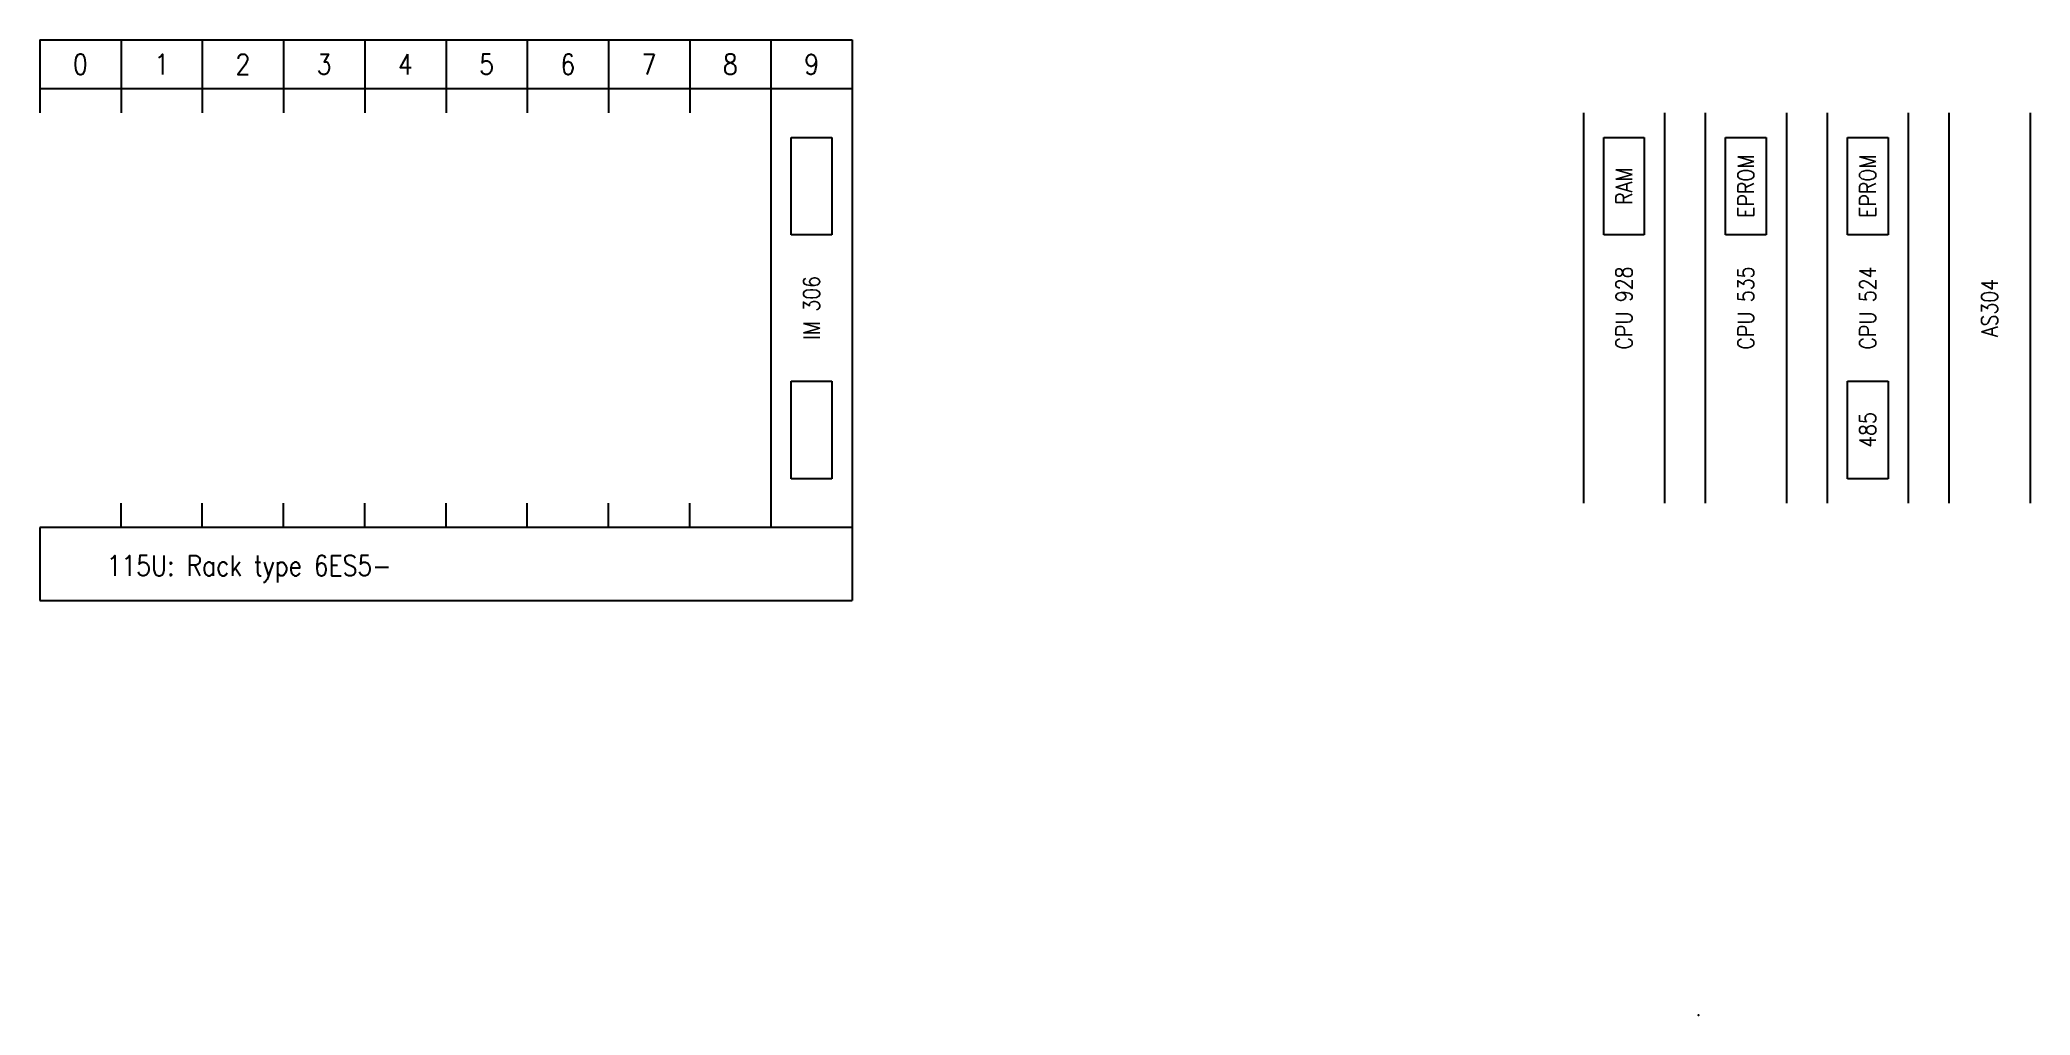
# Model space of a CAD drawing. Extents: x 95 to 340, y 78 to 198.
import ezdxf
from ezdxf.enums import TextEntityAlignment as Align

# ---------------------------------------------------------------- set-up
doc = ezdxf.new("R2010")
doc.units = 0
doc.header["$LTSCALE"] = 6
doc.layers.add('1', color=8, linetype='CONTINUOUS')
doc.layers.add('3', color=30, linetype='CONTINUOUS')
doc.styles.get("Standard").update_dxf_attribs({"font": 'simplex', "width": 0.85})

msp = doc.modelspace()

# ---------------------------------------------------------------- linework, layer by layer
at = {"layer": '1', "color": 0}
for p, q in [((95, 198), (95, 189)), ((95, 198), (195, 198)), ((105, 198), (105, 189)), ((115, 198), (115, 189)), ((125, 198), (125, 189)), ((135, 198), (135, 189)), ((145, 198), (145, 189)), ((155, 198), (155, 189)), ((165, 198), (165, 189)), ((175, 198), (175, 189)), ((185, 198), (185, 189)), ((195, 198), (195, 189)), ((95, 192), (185, 192)), ((185, 192), (195, 192)), ((185, 189), (185, 141)), ((195, 189), (195, 141)), ((285, 189), (285, 141)), ((295, 189), (295, 141)), ((300, 189), (300, 141)), ((310, 189), (310, 141)), ((315, 189), (315, 141)), ((325, 189), (325, 141)), ((330, 189), (330, 141)), ((340, 189), (340, 141)), ((187.5, 186), (192.5, 186)), ((187.5, 174), (187.5, 186)), ((192.5, 186), (192.5, 174)), ((287.5, 174), (287.5, 186)), ((287.5, 186), (292.5, 186)), ((292.5, 186), (292.5, 174)), ((302.5, 174), (302.5, 186)), ((302.5, 186), (307.5, 186)), ((307.5, 186), (307.5, 174)), ((317.5, 174), (317.5, 186)), ((317.5, 186), (322.5, 186)), ((322.5, 186), (322.5, 174)), ((192.5, 174), (187.5, 174)), ((292.5, 174), (287.5, 174)), ((307.5, 174), (302.5, 174)), ((322.5, 174), (317.5, 174)), ((187.5, 156), (192.5, 156)), ((187.5, 144), (187.5, 156)), ((192.5, 156), (192.5, 144)), ((317.5, 156), (322.5, 156)), ((317.5, 144), (317.5, 156)), ((322.5, 156), (322.5, 144)), ((192.5, 144), (187.5, 144)), ((322.5, 144), (317.5, 144)), ((105, 138), (105, 141)), ((115, 138), (115, 141)), ((125, 138), (125, 141)), ((135, 138), (135, 141)), ((145, 138), (145, 141)), ((155, 138), (155, 141)), ((165, 138), (165, 141)), ((175, 138), (175, 141)), ((185, 141), (185, 138)), ((195, 141), (195, 129)), ((95, 138), (95, 129)), ((195, 138), (95, 138)), ((95, 129), (195, 129))]:
    msp.add_line(p, q, dxfattribs=at)
msp.add_point((299.17, 78), dxfattribs=at)

# ---------------------------------------------------------------- texts
at = {"layer": '1', "color": 0, "width": 0.85}
for s, p in [('RAM', (290, 180)), ('EPROM', (305, 180)), ('EPROM', (320, 180)), ('IM 306', (190, 165)), ('485', (320, 150))]:
    msp.add_text(s, height=2, rotation=90, dxfattribs=at).set_placement(p, align=Align.MIDDLE)
msp.add_text('115U: Rack type 6ES5-', height=2.5, dxfattribs=at).set_placement((120.75, 132.9), align=Align.MIDDLE)
at = {"layer": '3', "color": 0, "width": 0.85}
for s, p in [('0', (100, 195)), ('1', (110, 195)), ('2', (120, 195)), ('3', (130, 195)), ('4', (140, 195)), ('5', (150, 195)), ('6', (160, 195)), ('7', (170, 195)), ('8', (180, 195)), ('9', (190, 195))]:
    msp.add_text(s, height=2.5, dxfattribs=at).set_placement(p, align=Align.MIDDLE)
for s, p in [('CPU 928', (290, 165)), ('CPU 535', (305, 165)), ('CPU 524', (320, 165)), ('AS304', (335, 165))]:
    msp.add_text(s, height=2, rotation=90, dxfattribs=at).set_placement(p, align=Align.MIDDLE)

doc.saveas('drawing.dxf')
